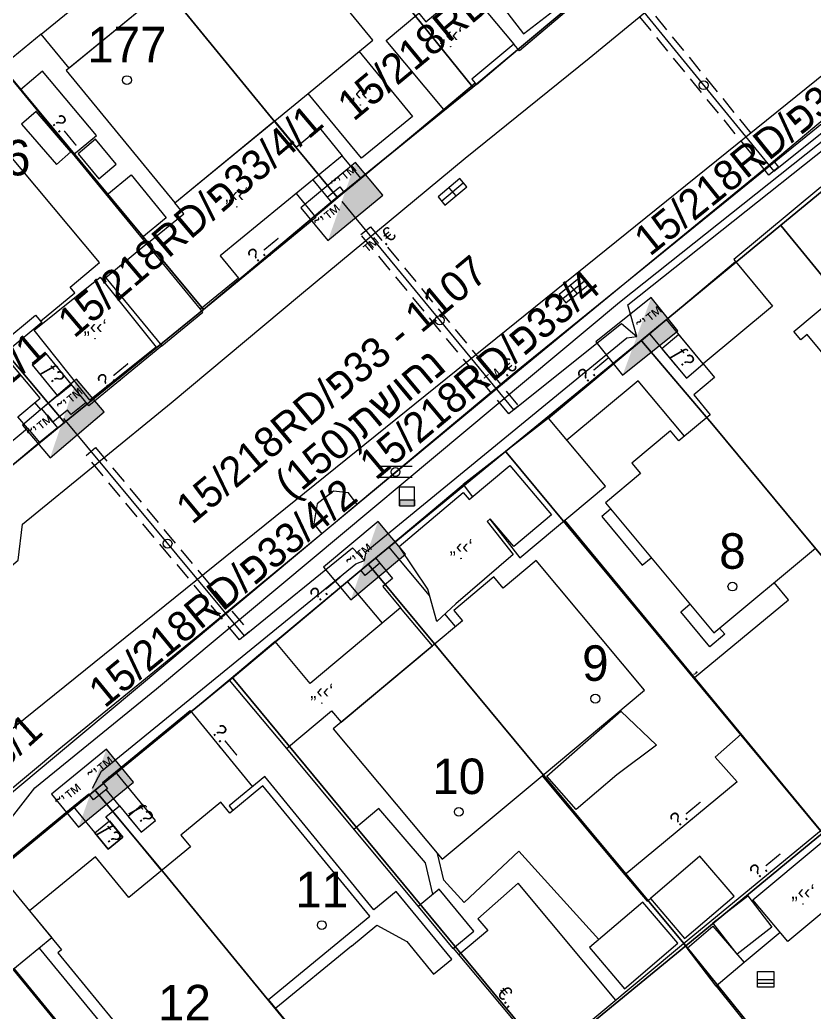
# Model space of a CAD drawing. Header units: metres. Extents: x 218299 to 220222, y 572714 to 574340.
# Drawn here: x 218871.2 to 218915.9, y 573298.8 to 573354.7 of the extents above; entities that cross this region are included whole.
import ezdxf
from ezdxf.enums import TextEntityAlignment as Align

# ---------------------------------------------------------------- set-up
doc = ezdxf.new("R2010")
doc.units = ezdxf.units.M
doc.header["$MEASUREMENT"] = 0
doc.linetypes.add('DASH15', pattern=[1.5, 1, -0.5])
for name, color, linetype in [('1601', 44, 'LANDBORDER'), ('1602', 44, 'Continuous'), ('1603', 44, 'Continuous'), ('6091', 102, 'CABLEUNDEXIST03'), ('6151', 102, 'CABLEUNDEXIST03'), ('6261', 7, 'Continuous'), ('6701', 7, 'DASH15'), ('68152', 7, 'Continuous'), ('6911', 3, 'Continuous'), ('6916', 7, 'Continuous'), ('A_POINTS', 2, 'Continuous'), ('M2200', 253, 'Continuous'), ('M2207', 253, 'Continuous'), ('M2401', 7, 'Continuous'), ('M2404', 7, 'Continuous'), ('M2407', 253, 'Continuous'), ('M2408', 253, 'Continuous'), ('M2412', 253, 'Continuous'), ('M2420', 253, 'Continuous'), ('M2601', 253, 'Continuous'), ('M2602', 253, 'Continuous'), ('M2605', 253, 'Continuous'), ('M2612', 253, 'Continuous'), ('M4903', 253, 'Continuous'), ('M5203', 253, 'Continuous'), ('M5235', 253, 'Continuous')]:
    doc.layers.add(name, color=color, linetype=linetype)
doc.styles.add('HEBTXT', font='HEBTXT')
doc.styles.add('MAVAT_HEBTXT', font='HEBTXT')
doc.linetypes.add('CABLEUNDEXIST03', pattern='A,3.5,[222,elecad.shx,S=0.01,R=0,X=0,Y=0],1.5', length=5)
doc.linetypes.add('LANDBORDER', pattern='A,6.25,[208,elecad.shx,S=0.02,R=0,X=-0.6,Y=0],12.5,[208,elecad.shx,S=0.02,R=180,X=0.6,Y=0],6.25', length=25)

# ---------------------------------------------------------------- blocks, each defined once
blk = doc.blocks.new('6261')
blk.add_lwpolyline([(-2, -1.2), (2, -1.2), (2, 1.2), (-2, 1.2)], close=True)
at = {"color": 0}
blk.add_solid([(2, 1.2), (-2, -1.2), (2, -1.2)], dxfattribs=at)
at = {"color": 0, "style": 'HEBTXT'}
blk.add_attdef('PIL_NAME', (2.689, 2.418), '', height=1.7, dxfattribs=at)
at = {"style": 'HEBTXT'}
blk.add_attdef('CAMUT_MONIM', (2.489, 0.218), '', height=1.7, dxfattribs=at)
at = {"color": 0, "style": 'HEBTXT', "flags": 1}
for tag, p in [('TYPE', (2.585, -1.773)), ('MAP_TYPE', (2.689, -3.782))]:
    blk.add_attdef(tag, p, '', height=1.7, dxfattribs=at)
blk = doc.blocks.new('6911')
at = {"layer": 'A_POINTS'}
blk.add_circle((0, 0), 0.25, dxfattribs=at)
at = {"color": 0, "style": 'HEBTXT', "flags": 1}
blk.add_attdef('CODE', (-2.918, 6.399), '', height=1.7, dxfattribs=at)
at = {"color": 0, "style": 'HEBTXT'}
for tag, p in [('PATH', (0.169, 4.708)), ('HTCH', (0.169, 2.708))]:
    blk.add_attdef(tag, text='', height=1.7, dxfattribs=at).set_placement(p, align=Align.MIDDLE_CENTER)
blk = doc.blocks.new('68152')
at = {"color": 0}
for p, q in [((0.9375, 0.3125), (-0.9375, 0.3125)), ((0.9375, -0.3125), (-0.9375, -0.3125))]:
    blk.add_line(p, q, dxfattribs=at)
at = {"layer": 'A_POINTS'}
blk.add_circle((0, 0), 0.25, dxfattribs=at)
blk = doc.blocks.new('6916')
at = {"layer": 'A_POINTS'}
blk.add_circle((0, 0), 0.25, dxfattribs=at)
at = {"color": 0, "style": 'HEBTXT'}
for tag, p in [('HTCH', (0.006, 3.527)), ('PIPE', (0.049, 1.33))]:
    blk.add_attdef(tag, text='', height=1.7, dxfattribs=at).set_placement(p, align=Align.MIDDLE_CENTER)
blk = doc.blocks.new('1603')
at = {"layer": 'A_POINTS'}
blk.add_circle((0, 0), 0.25, dxfattribs=at)
at = {"color": 0, "style": 'HEBTXT'}
blk.add_attdef('PARCEL_NUM', text='', height=2, dxfattribs=at).set_placement((0, 1), align=Align.CENTER)
at = {"color": 0, "style": 'HEBTXT', "flags": 1}
blk.add_attdef('LOT_NUM', text='', height=2, dxfattribs=at).set_placement((0, -2.5), align=Align.CENTER)
blk = doc.blocks.new('M2404')
blk.add_circle((0, 0), 0.025)
at = {"style": 'MAVAT_HEBTXT'}
blk.add_attdef('NAME', text='', height=0.8, dxfattribs=at).set_placement((0, 1.59), align=Align.MIDDLE)
blk = doc.blocks.new('M2601')
blk.add_circle((0, 0), 0.025)
at = {"style": 'MAVAT_HEBTXT'}
blk.add_attdef('NAME', text='', height=0.8, dxfattribs=at).set_placement((0, 1.59), align=Align.MIDDLE)
blk = doc.blocks.new('M2602')
blk.add_circle((0, 0), 0.025)
at = {"style": 'MAVAT_HEBTXT'}
blk.add_attdef('NAME', text='', height=0.8, dxfattribs=at).set_placement((0, 1.59), align=Align.MIDDLE)
blk = doc.blocks.new('M2605')
blk.add_circle((0, 0), 0.025)
at = {"style": 'MAVAT_HEBTXT'}
blk.add_attdef('NAME', text='', height=0.8, dxfattribs=at).set_placement((0, 1.59), align=Align.MIDDLE)
blk = doc.blocks.new('M2612')
blk.add_circle((0, 0), 0.025)
at = {"style": 'MAVAT_HEBTXT'}
blk.add_attdef('NAME', text='', height=0.8, dxfattribs=at).set_placement((0, 1.59), align=Align.MIDDLE)
blk = doc.blocks.new('M2207')
blk.add_circle((0, 0), 0.025)
at = {"style": 'MAVAT_HEBTXT'}
blk.add_attdef('NAME', text='', height=0.8, dxfattribs=at).set_placement((0, 1.59), align=Align.MIDDLE)
blk = doc.blocks.new('M2412')
blk.add_circle((0, 0), 0.025)
at = {"style": 'MAVAT_HEBTXT'}
blk.add_attdef('NAME', text='', height=0.8, dxfattribs=at).set_placement((0, 1.59), align=Align.MIDDLE)
blk = doc.blocks.new('M5203')
for points in [[(1.54, -1.47), (-1.54, -1.47), (-1.54, 1.47), (1.54, 1.47)], [(-1.54, 0), (1.54, 0)], [(1.54, 1.47), (1.54, -1.47)], [(-1.54, -0.66), (1.54, -0.66)]]:
    blk.add_lwpolyline(points)
at = {"style": 'MAVAT_HEBTXT', "flags": 1}
for tag, p in [('MARK', (0, 3.2)), ('HEIGHT', (0, -3.3)), ('NAME', (0, -5.87))]:
    blk.add_attdef(tag, text='', height=0.8, dxfattribs=at).set_placement(p, align=Align.MIDDLE)
blk = doc.blocks.new('M4903')
blk.add_lwpolyline([(-1.6, -0.59), (1.6, -0.59), (1.6, 0.62), (-1.6, 0.62)], close=True)
for points in [[(-1.57, 0), (1.57, 0)], [(0, 0.62), (0, -0.59)]]:
    blk.add_lwpolyline(points)
at = {"style": 'MAVAT_HEBTXT', "flags": 1}
for tag, p in [('MARK', (0, 1.87)), ('IL', (0, -6.97))]:
    blk.add_attdef(tag, text='', height=0.8, dxfattribs=at).set_placement(p, align=Align.MIDDLE)
at = {"style": 'MAVAT_HEBTXT'}
for tag, p in [('HEIGHT', (0, -1.84)), ('NAME', (0, -4.41))]:
    blk.add_attdef(tag, text='', height=0.8, dxfattribs=at).set_placement(p, align=Align.MIDDLE)
blk = doc.blocks.new('*U89')
at = {"linetype": 'Continuous'}
for p, q in [((-0.85, 0), (-0.85, -0.66)), ((0.85, 0), (0.85, -0.66))]:
    blk.add_line(p, q, dxfattribs=at)
blk.add_solid([(-0.85, 0), (-0.85, -0.66), (0.85, -0.66)], dxfattribs=at)
at = {"linetype": 'Continuous', "extrusion": (0, 0, -1)}
blk.add_solid([(0.85, 0), (-0.85, 0), (-0.85, -0.66)], dxfattribs=at)
blk = doc.blocks.new('M5235')
for points in [[(-0.85, 1.47), (0.85, 1.47)], [(-0.85, -0.66), (-0.85, 1.47)], [(0.85, -0.66), (0.85, 1.47)], [(-0.85, 0), (0.85, 0)], [(-0.85, -0.66), (0.85, -0.66)]]:
    blk.add_lwpolyline(points)
at = {"linetype": 'Continuous'}
blk.add_blockref('*U89', (0, 0), dxfattribs=at)
at = {"style": 'MAVAT_HEBTXT', "flags": 1}
for tag, p in [('MARK', (0, 2.72)), ('HEIGHT', (0, -1.92)), ('NAME', (0, -4.48))]:
    blk.add_attdef(tag, text='', height=0.8, dxfattribs=at).set_placement(p, align=Align.MIDDLE)
blk = doc.blocks.new('111')
at = {"layer": 'M2200'}
for points in [[(218884.988, 573360.954, 567.283), (218879.787, 573356.687, 567.353), (218873.831, 573351.801, 567.433), (218879.942, 573344.352, 567.433), (218887.457, 573350.517, 567.332), (218891.099, 573353.505, 567.283), (218884.988, 573360.954, 567.283)], [(218868.17, 573334.749, 566.983), (218869.945, 573336.237, 566.983), (218870.209, 573336.458, 566.983), (218872.093, 573338.038, 566.983), (218872.093, 573338.038, 566.983), (218872.388, 573337.687, 566.983), (218874.307, 573339.296, 566.983), (218874.047, 573339.605, 566.983), (218875.7, 573340.991, 567.058), (218869.549, 573348.328, 566.983), (218864.346, 573343.966, 570.883), (218860.707, 573348.307, 570.283), (218854.767, 573343.327, 570.283), (218864.503, 573331.714, 567.058), (218866.295, 573333.215, 567.058), (218866.295, 573333.215, 567.058), (218866.611, 573332.838, 567.058), (218866.611, 573332.838, 567.058), (218868.467, 573334.395, 567.058), (218868.467, 573334.395, 567.058)], [(218895.011, 573307.407, 566.758), (218900.629, 573312.105, 566.758), (218906.388, 573316.921, 566.758), (218900.294, 573324.209, 566.758), (218898.441, 573322.659, 566.758), (218897.912, 573323.291, 566.458), (218895.658, 573321.405, 566.533), (218896.141, 573320.828, 566.833), (218889.311, 573315.116, 566.904), (218888.871, 573314.749, 566.908)], [(218882.802, 573291.15, 567.133), (218888.352, 573295.703, 566.983), (218885.228, 573299.511, 566.983), (218890.931, 573304.19, 566.383), (218884.912, 573311.526, 566.383), (218883.053, 573310, 566.233), (218882.543, 573310.622, 565.933), (218880.276, 573308.761, 565.933), (218880.823, 573308.095, 566.233), (218877.353, 573305.249, 566.383), (218875.478, 573307.534, 566.533), (218871.766, 573304.488, 566.383), (218871.766, 573304.488, 566.383), (218873.559, 573302.302, 566.383), (218873.358, 573302.137, 566.383), (218879.522, 573294.623, 566.983), (218879.779, 573294.834, 566.983)]]:
    blk.add_polyline3d(points, close=True, dxfattribs=at)
for points in [[(218921.046, 573330.338, 570.508), (218915.559, 573336.933, 567.358), (218915.198, 573336.633, 567.358), (218914.8, 573337.112, 567.208), (218917.2, 573339.109, 567.208)], [(218916.319, 573345.229, 566.158), (218911.428, 573341.159, 566.458), (218913.611, 573338.535, 566.908), (218909.705, 573335.285, 566.908), (218910.34, 573334.521, 566.908), (218909.166, 573333.544, 566.908), (218910.098, 573332.423, 567.208), (218908.329, 573330.951, 567.208), (218907.86, 573331.515, 566.758), (218905.681, 573329.702, 566.758), (218906.17, 573329.115, 567.058), (218904.193, 573327.47, 567.058), (218910.291, 573320.14, 567.058), (218916.023, 573324.909, 570.808)]]:
    blk.add_polyline3d(points, dxfattribs=at)
at = {"layer": 'M2207'}
for points in [[(218896.931, 573357.315, 567.583), (218899.586, 573353.858, 567.283), (218902.989, 573356.515, 566.833), (218900.436, 573359.713, 566.833)], [(218879.787, 573356.687, 567.353), (218873.995, 573351.935, 567.353), (218872.425, 573353.848, 567.203), (218876.276, 573357.007, 567.203), (218875.25, 573358.256, 566.753), (218876.851, 573359.49, 566.753), (218877.871, 573358.247, 567.203), (218878.252, 573358.559, 567.203)], [(218896.196, 573356.681, 566.083), (218899.033, 573353.282, 565.933), (218896.67, 573351.31, 566.083), (218896.856, 573351.088, 566.083), (218895.087, 573349.611, 566.158), (218891.844, 573353.497, 566.158), (218893.685, 573355.033, 566.008), (218894.087, 573354.552, 566.008), (218896.015, 573356.161, 566.008), (218895.833, 573356.379, 566.008)], [(218887.457, 573350.517, 567.283), (218890.324, 573352.869, 567.283), (218893.325, 573349.212, 566.983), (218890.457, 573346.86, 566.983), (218887.457, 573350.517, 567.283)], [(218874.095, 573347.223, 566.608), (218872.136, 573349.488, 566.608), (218871.322, 573348.784, 566.608), (218873.282, 573346.519, 566.608), (218874.095, 573347.223, 566.608)], [(218879.942, 573344.352, 567.433), (218885.562, 573348.963, 567.433), (218886.772, 573347.488, 567.208), (218888.088, 573348.567, 566.683), (218889.37, 573347.005, 566.758), (218882.499, 573341.368, 567.433), (218883.524, 573340.119, 567.433), (218881.386, 573338.366, 567.508), (218878.373, 573342.039, 566.908), (218880.445, 573343.738, 567.358)], [(218876.648, 573346.53, 566.533), (218875.476, 573347.933, 566.608), (218874.498, 573347.116, 566.608), (218875.671, 573345.713, 566.533), (218876.648, 573346.53, 566.533)], [(218875.747, 573340.162, 566.608), (218878.896, 573336.225, 566.608), (218875.166, 573333.242, 566.533), (218872.017, 573337.18, 566.533), (218875.747, 573340.162, 566.608)], [(218870.209, 573336.458, 566.908), (218872.093, 573338.038, 566.908), (218872.45, 573337.612, 566.908), (218870.566, 573336.032, 566.908), (218870.209, 573336.458, 566.908)], [(218869.945, 573336.237, 566.983), (218868.17, 573334.749, 566.983), (218868.467, 573334.395, 566.983), (218866.611, 573332.838, 566.983), (218866.295, 573333.215, 566.983), (218864.899, 573332.045, 566.983), (218865.199, 573331.686, 566.983), (218862.653, 573329.552, 565.483), (218865.884, 573325.698, 565.558), (218868.461, 573327.859, 565.558), (218867.896, 573328.533, 567.058), (218871.646, 573331.677, 566.983), (218871.111, 573332.315, 566.908), (218872.357, 573333.36, 566.908)], [(218892.581, 573325.009, 566.083), (218896.187, 573328.054, 566.158), (218896.527, 573327.651, 566.158), (218898.804, 573329.574, 565.483), (218901.15, 573326.796, 565.483), (218899.029, 573325.004, 565.483), (218897.711, 573326.565, 565.483), (218897.535, 573326.416, 566.083), (218898.996, 573324.552, 565.933), (218895.778, 573321.78, 566.233), (218894.697, 573320.777, 566.383), (218894.193, 573322.607, 566.083)], [(218889.311, 573315.116, 566.758), (218894.456, 573319.419, 566.758), (218892.664, 573321.561, 566.458), (218887.569, 573317.301, 566.533), (218885.604, 573319.651, 565.633), (218883.009, 573317.481, 565.633), (218886.227, 573313.633, 565.633), (218888.772, 573315.761, 566.758)], [(218902.916, 573313.861, 566.458), (218905.058, 573315.738, 566.458), (218907.067, 573313.822, 566.158), (218904.833, 573312.149, 566.533), (218902.545, 573310.193, 566.533), (218900.888, 573312.083, 566.533)], [(218912.494, 573305.116, 569.231), (218916.346, 573308.333, 569.531), (218918.311, 573305.98, 569.606), (218914.46, 573302.763, 569.306), (218912.494, 573305.116, 569.231)], [(218909.515, 573307.569, 567.356), (218906.732, 573305.191, 567.356), (218906.732, 573305.191, 567.356), (218906.732, 573305.191, 567.356), (218908.657, 573302.939, 567.506), (218911.44, 573305.316, 567.356)], [(218871.766, 573304.488, 564.583), (218873.012, 573302.97, 564.583), (218870.832, 573301.181, 564.658), (218867.771, 573304.912, 564.658), (218869.951, 573306.7, 564.733)], [(218896.785, 573303.351, 566.383), (218894.831, 573305.715, 566.308), (218893.645, 573304.734, 566.383), (218895.598, 573302.37, 566.458), (218896.785, 573303.351, 566.383)], [(218908.274, 573302.67, 567.056), (218906.297, 573304.988, 567.056), (218903.298, 573302.429, 566.981), (218905.275, 573300.112, 566.981), (218908.274, 573302.67, 567.056)], [(218912.209, 573305.331, 569.006), (218913.573, 573303.567, 569.006), (218911.617, 573302.053, 568.931), (218910.252, 573303.817, 568.931), (218912.209, 573305.331, 569.006)], [(218912.001, 573301.582, 569.081), (218910.429, 573300.263, 568.952), (218910.429, 573300.263, 568.952), (218908.796, 573302.398, 568.631), (218908.796, 573302.398, 568.631), (218910.237, 573303.636, 568.631)]]:
    blk.add_polyline3d(points, close=True, dxfattribs=at)
at = {"layer": 'M2401'}
for points in [[(218840.972, 573301.216, 561.88), (218850.152, 573308.803, 562.18), (218864.307, 573320.381, 562.63), (218866.247, 573320.112, 562.63), (218871.134, 573324.245, 562.78), (218871.362, 573326.267, 562.855), (218879.732, 573333.097, 563.155), (218887.084, 573339.236, 563.23), (218896.294, 573346.868, 563.455), (218903.278, 573352.49, 563.68), (218908.088, 573356.461, 563.905), (218910.749, 573358.616, 563.98), (218912.756, 573358.329, 563.98), (218914.177, 573359.592, 563.974), (218917.407, 573362.322, 564.094)], [(218918.681, 573350.883, 563.884), (218913.411, 573346.465, 563.809), (218907.305, 573341.47, 563.659), (218898.617, 573334.334, 563.359), (218890.224, 573327.372, 563.209), (218889.719, 573328.022, 563.134), (218888.887, 573328.123, 563.134), (218887.966, 573327.406, 563.134), (218887.78, 573326.285, 563.134), (218888.219, 573325.72, 563.134), (218881.031, 573319.782, 562.834), (218873.409, 573313.574, 562.759), (218868.614, 573309.578, 562.609), (218860.948, 573303.337, 562.459), (218860.706, 573303.648, 562.459), (218859.71, 573303.896, 562.459), (218858.716, 573303.269, 562.384), (218858.682, 573302.058, 562.384), (218858.94, 573301.725, 562.384), (218854.084, 573297.724, 562.234), (218844.55, 573289.843, 561.934)]]:
    blk.add_polyline3d(points, dxfattribs=at)
at = {"layer": 'M2404'}
for points in [[(218840.972, 573301.216, 561.88), (218850.152, 573308.803, 562.18), (218864.307, 573320.381, 562.63), (218866.247, 573320.112, 562.63), (218871.134, 573324.245, 562.78), (218871.362, 573326.267, 562.855), (218879.732, 573333.097, 563.155), (218887.084, 573339.236, 563.23), (218896.294, 573346.868, 563.455), (218903.278, 573352.49, 563.68), (218908.088, 573356.461, 563.905), (218910.749, 573358.616, 563.98), (218912.756, 573358.329, 563.98), (218914.177, 573359.592, 563.974), (218917.407, 573362.322, 564.094)], [(218918.681, 573350.883, 563.884), (218913.411, 573346.465, 563.809), (218907.305, 573341.47, 563.659), (218898.617, 573334.334, 563.359), (218890.224, 573327.372, 563.209), (218889.719, 573328.022, 563.134), (218888.887, 573328.123, 563.134), (218887.966, 573327.406, 563.134), (218887.78, 573326.285, 563.134), (218888.219, 573325.72, 563.134), (218881.031, 573319.782, 562.834), (218873.409, 573313.574, 562.759), (218868.614, 573309.578, 562.609), (218860.948, 573303.337, 562.459), (218860.706, 573303.648, 562.459), (218859.71, 573303.896, 562.459), (218858.716, 573303.269, 562.384), (218858.682, 573302.058, 562.384), (218858.94, 573301.725, 562.384), (218854.084, 573297.724, 562.234), (218844.55, 573289.843, 561.934)]]:
    blk.add_polyline3d(points, dxfattribs=at)
at = {"layer": 'M2407'}
for points in [[(218872.425, 573353.848, 564.855), (218870.19, 573352.015, 564.855)], [(218874.249, 573347.066, 564.855), (218875.528, 573348.135, 564.855), (218872.5, 573351.759, 564.855), (218871.254, 573350.718, 564.855)], [(218876.11, 573344.798, 564.855), (218877.48, 573345.922, 564.855), (218879.462, 573343.507, 564.855), (218878.092, 573342.383, 564.855)], [(218908.641, 573331.211, 564.25), (218906.041, 573334.335, 564.377), (218902.028, 573330.996, 564.377)], [(218900.992, 573332.235, 563.327), (218896.186, 573328.5, 563.177)], [(218904.49, 573327.112, 564.377), (218903.99, 573326.696, 564.377), (218906.265, 573323.961, 564.452), (218906.766, 573324.377, 564.452)], [(218909.208, 573317.631, 564.407), (218914.509, 573322.003, 564.677), (218913.704, 573322.979, 564.677)], [(218910.624, 573320.416, 564.527), (218910.917, 573320.064, 564.527), (218910.078, 573319.367, 564.527), (218908.442, 573321.333, 564.527), (218908.948, 573321.754, 564.527)], [(218889.892, 573302.513, 563.746), (218891.328, 573303.691, 563.777), (218893.007, 573302.762, 563.927), (218894.514, 573300.925, 563.927), (218895.547, 573301.772, 563.927), (218892.417, 573305.587, 563.927), (218891.163, 573304.558, 563.777), (218885.015, 573312.052, 562.877), (218883.002, 573310.4, 562.877), (218883.218, 573310.136, 562.877)], [(218894.485, 573305.428, 564.227), (218894.072, 573307.197, 564.227), (218891.436, 573310.265, 564.227), (218890.031, 573309.083, 564.227)], [(218903.822, 573302.877, 564.511), (218899.322, 573307.864, 564.377), (218896.232, 573304.96, 564.227), (218895.1, 573306.214, 564.227), (218894.739, 573307.731, 564.227)], [(218904.788, 573299.463, 564.589), (218899.28, 573306.061, 564.377), (218897.017, 573304.041, 564.377), (218897.566, 573303.382, 564.377), (218895.936, 573302.022, 564.322)], [(218872.317, 573302.399, 563.702), (218876.382, 573297.444, 563.702)], [(218889.892, 573302.513, 564.077), (218885.632, 573299.018, 564.077)]]:
    blk.add_polyline3d(points, dxfattribs=at)
at = {"layer": 'M2408'}
for points in [[(218899.282, 573352.988, 563.655), (218896.932, 573350.998, 563.655), (218896.856, 573351.088, 563.655)], [(218879.213, 573336.294, 563.205), (218881.528, 573338.194, 563.205), (218881.472, 573338.262, 563.205)], [(218890.224, 573327.372, 563.209), (218888.219, 573325.72, 563.134)], [(218883.009, 573317.481, 562.877), (218880.871, 573315.693, 562.877)]]:
    blk.add_polyline3d(points, dxfattribs=at)
at = {"layer": 'M2412'}
for points in [[(218908.753, 573334.489, 564.377), (218909.705, 573335.285, 564.377), (218908.333, 573336.934, 563.627), (218907.375, 573336.136, 563.627)], [(218872.699, 573335.867, 564.255), (218871.917, 573335.226, 564.255), (218873.346, 573333.484, 563.13), (218874.128, 573334.125, 563.13), (218872.699, 573335.867, 564.255)], [(218878.044, 573308.921, 563.402), (218878.859, 573309.59, 563.402), (218878.134, 573310.475, 562.802), (218877.319, 573309.806, 562.802), (218878.044, 573308.921, 563.402)], [(218877.014, 573308.635, 563.252), (218876.197, 573307.965, 563.252), (218875.443, 573308.884, 562.802), (218876.26, 573309.554, 562.802), (218877.014, 573308.635, 563.252)]]:
    blk.add_polyline3d(points, close=True, dxfattribs=at)
at = {"layer": 'M2420', "linetype": 'Continuous', "lineweight": -3}
blk.add_lwpolyline([(218815, 573271.12), (218820.09, 573275.12), (218861.3, 573307.12), (218922.3, 573356.31), (218953.3, 573379.31), (218975.09, 573394.62), (219016.09, 573412.12), (219055, 573427.19), (219099.41, 573445.88), (219110.2, 573450.38), (219123.3, 573457.88), (219130.09, 573462.38), (219137.3, 573467.38), (219141.09, 573470.12), (219151.91, 573480.62), (219163.91, 573496.88), (219171.3, 573512.19), (219176.8, 573527.5), (219181.7, 573546.81)], dxfattribs=at)
at = {"layer": 'M2601'}
for points in [[(218916.318, 573309.011, 565.877), (218901.908, 573326.482, 565.877)], [(218900.629, 573312.105, 565.577), (218905.293, 573306.528, 565.577)], [(218914.03, 573303.277, 569.119), (218912.001, 573301.582, 569.066)], [(218870.898, 573301.236, 565.502), (218882.823, 573286.653, 565.352)], [(218910.429, 573300.263, 568.99), (218915.938, 573293.412, 569.14)]]:
    blk.add_polyline3d(points, dxfattribs=at)
at = {"layer": 'M2602'}
for points in [[(218887.715, 573345.648, 564.705), (218888.781, 573344.348, 564.705)], [(218888.523, 573344.663, 565.155), (218889.232, 573345.245, 565.155), (218889.486, 573344.936, 565.155)], [(218889.486, 573344.936, 564.855), (218888.781, 573344.348, 564.855)], [(218873.08, 573332.013, 564.855), (218872.463, 573332.765, 564.855)], [(218874.112, 573332.432, 564.78), (218873.903, 573332.687, 564.78), (218873.08, 573332.013, 564.78), (218873.346, 573331.689, 564.855)], [(218891.251, 573324.373, 564.677), (218891.5, 573324.074, 564.677), (218890.667, 573323.378, 564.677), (218890.417, 573323.676, 564.677)], [(218891.5, 573324.074, 563.975), (218892.208, 573323.208, 564.077), (218891.666, 573322.754, 564.077), (218892.664, 573321.561, 564.077)], [(218875.875, 573311.72, 564.227), (218876.148, 573311.387, 564.227), (218875.371, 573310.749, 564.227), (218875.098, 573311.083, 564.227)], [(218876.824, 573310.409, 563.852), (218876.073, 573311.325, 563.852)], [(218876.446, 573310.1, 564.602), (218879.19, 573306.755, 564.602)], [(218895.626, 573302.393, 564.68), (218900.835, 573296.164, 564.958)]]:
    blk.add_polyline3d(points, dxfattribs=at)
at = {"layer": 'M2605'}
for points in [[(218900.912, 573359.151, 565.3), (218903.339, 573356.285, 565.23), (218899.35, 573352.908, 565.23), (218899.033, 573353.282, 565.23)], [(218878.373, 573342.039, 564.855), (218865.458, 573357.783, 564.855)], [(218895.087, 573349.611, 564.705), (218890.435, 573345.729, 564.705), (218889.37, 573347.005, 564.705)], [(218886.774, 573344.875, 564.555), (218887.884, 573343.521, 564.555), (218881.472, 573338.262, 564.555), (218881.386, 573338.366, 564.555)], [(218878.373, 573342.039, 564.405), (218876.058, 573340.14, 564.405), (218879.213, 573336.294, 564.405), (218875.109, 573332.928, 564.405), (218872.699, 573335.867, 564.255), (218871.917, 573335.226, 564.255), (218873.343, 573333.486, 564.255), (218872.403, 573332.715, 564.255), (218872.071, 573333.12, 564.255)], [(218907.626, 573337.783, 564.377), (218911.524, 573341.043, 564.377)], [(218909.705, 573335.285, 564.377), (218907.626, 573337.783, 564.377)], [(218897.689, 573326.546, 564.139), (218899.371, 573324.36, 564.377), (218904.2, 573328.399, 564.377), (218900.992, 573332.235, 564.377), (218906.668, 573336.982, 564.377)], [(218906.668, 573336.982, 564.377), (218908.753, 573334.489, 564.377), (218909.705, 573335.285, 564.377)], [(218871.646, 573331.677, 564.405), (218872.333, 573330.858, 564.405), (218866.005, 573325.554, 564.405), (218865.884, 573325.698, 564.405)], [(218891.994, 573324.995, 563.927), (218896.186, 573328.5, 563.927), (218896.716, 573327.811, 564.002)], [(218894.292, 573322.247, 563.927), (218891.994, 573324.995, 563.927)], [(218885.604, 573319.651, 564.077), (218889.656, 573323.039, 564.077), (218891.621, 573320.689, 564.077)], [(218895.751, 573320.502, 563.927), (218895.161, 573321.207, 563.927)], [(218874.226, 573310.368, 563.252), (218876.197, 573307.965, 563.252), (218877.014, 573308.635, 563.252), (218876.067, 573309.789, 563.252), (218876.824, 573310.409, 563.252), (218878.044, 573308.921, 563.402), (218878.859, 573309.59, 563.402), (218876.614, 573312.327, 563.252), (218880.809, 573315.769, 563.252), (218884.323, 573311.485, 563.393)], [(218911.834, 573314.448, 564.902), (218910.37, 573313.146, 564.902), (218911.605, 573311.757, 564.902), (218905.293, 573306.528, 564.827), (218906.543, 573305.033, 564.827), (218906.732, 573305.191, 564.827)], [(218886.227, 573313.633, 563.927), (218889.955, 573309.175, 564.077)], [(218876.614, 573312.327, 563.252), (218876.954, 573312.606, 563.252)], [(218869.951, 573306.7, 563.252), (218869.872, 573306.796, 563.252), (218874.226, 573310.368, 563.252)], [(218889.955, 573309.175, 564.077), (218893.659, 573304.745, 564.575)], [(218916.448, 573309.119, 567.002), (218908.595, 573302.641, 567.752), (218908.595, 573302.641, 567.752), (218908.796, 573302.398, 567.752)], [(218908.595, 573302.641, 566.702), (218887.371, 573284.926, 566.252)]]:
    blk.add_polyline3d(points, dxfattribs=at)
at = {"layer": 'M2612'}
for points in [[(218890.435, 573345.729, 564.855), (218889.486, 573344.936, 564.855)], [(218888.781, 573344.348, 564.855), (218887.846, 573343.568, 564.855)], [(218906.668, 573336.982, 564.527), (218907.626, 573337.783, 564.527)], [(218874.951, 573333.121, 564.729), (218874.112, 573332.432, 564.78)], [(218873.346, 573331.689, 564.855), (218872.333, 573330.858, 564.855)], [(218889.656, 573323.039, 564.602), (218891.994, 573324.995, 564.602)], [(218875.875, 573311.72, 564.302), (218876.614, 573312.327, 564.302)], [(218874.226, 573310.368, 564.302), (218875.098, 573311.083, 564.302)]]:
    blk.add_polyline3d(points, dxfattribs=at)
at = {"layer": 'M2207'}
ref = blk.add_blockref('M2207', (218895.485, 573353.147), dxfattribs=dict(at, xscale=0.5, yscale=0.5, zscale=0.5))
ref.add_attrib('NAME', '„‹‹‘', dxfattribs={"layer": '0', "height": 0.8, "style": 'MAVAT_HEBTXT'}).set_placement((218895.485, 573353.772), align=Align.MIDDLE)
ref = blk.add_blockref('M2207', (218890.391, 573349.864), dxfattribs=dict(at, xscale=0.5, yscale=0.5, zscale=0.5))
ref.add_attrib('NAME', '„‹‹‘', dxfattribs={"layer": '0', "height": 0.8, "style": 'MAVAT_HEBTXT'}).set_placement((218890.391, 573350.489), align=Align.MIDDLE)
ref = blk.add_blockref('M2207', (218883.433, 573344.128), dxfattribs=dict(at, xscale=0.5, yscale=0.5, zscale=0.5))
ref.add_attrib('NAME', '„‹‹‘', dxfattribs={"layer": '0', "height": 0.8, "style": 'MAVAT_HEBTXT'}).set_placement((218883.433, 573344.753), align=Align.MIDDLE)
ref = blk.add_blockref('M2207', (218875.457, 573336.702), dxfattribs=dict(at, xscale=0.5, yscale=0.5, zscale=0.5))
ref.add_attrib('NAME', '„‹‹‘', dxfattribs={"layer": '0', "height": 0.8, "style": 'MAVAT_HEBTXT'}).set_placement((218875.457, 573337.327), align=Align.MIDDLE)
ref = blk.add_blockref('M2207', (218896.068, 573324.332), dxfattribs=dict(at, xscale=0.5, yscale=0.5, zscale=0.5))
ref.add_attrib('NAME', '„‹‹‘', dxfattribs={"layer": '0', "height": 0.8, "style": 'MAVAT_HEBTXT'}).set_placement((218896.068, 573324.957), align=Align.MIDDLE)
ref = blk.add_blockref('M2207', (218888.218, 573316.187), dxfattribs=dict(at, xscale=0.5, yscale=0.5, zscale=0.5))
ref.add_attrib('NAME', '„‹‹‘', dxfattribs={"layer": '0', "height": 0.8, "style": 'MAVAT_HEBTXT'}).set_placement((218888.218, 573316.812), align=Align.MIDDLE)
ref = blk.add_blockref('M2207', (218915.318, 573304.881), dxfattribs=dict(at, xscale=0.5, yscale=0.5, zscale=0.5))
ref.add_attrib('NAME', '„‹‹‘', dxfattribs={"layer": '0', "height": 0.8, "style": 'MAVAT_HEBTXT'}).set_placement((218915.318, 573305.506), align=Align.MIDDLE)
at = {"layer": 'M2404'}
ref = blk.add_blockref('M2404', (218891.101, 573342.565), dxfattribs=dict(at, xscale=0.5, yscale=0.5, zscale=0.5))
ref.add_attrib('NAME', '™.€', dxfattribs={"layer": '0', "height": 0.8, "rotation": 39.6485, "style": 'MAVAT_HEBTXT'}).set_placement((218891.452, 573342.142), align=Align.MIDDLE)
ref = blk.add_blockref('M2404', (218898.617, 573334.334), dxfattribs=dict(at, xscale=0.5, yscale=0.5, zscale=0.5))
ref.add_attrib('NAME', '™.€', dxfattribs={"layer": '0', "height": 0.8, "rotation": 39.6767, "style": 'MAVAT_HEBTXT'}).set_placement((218898.266, 573334.758), align=Align.MIDDLE)
at = {"layer": 'M2412'}
ref = blk.add_blockref('M2412', (218908.106, 573335.263), dxfattribs=dict(at, xscale=0.5, yscale=0.5, zscale=0.5))
ref.add_attrib('NAME', 'ƒ\x8e', dxfattribs={"layer": '0', "height": 0.8, "rotation": 309.9031, "style": 'MAVAT_HEBTXT'}).set_placement((218908.527, 573335.615), align=Align.MIDDLE)
ref = blk.add_blockref('M2412', (218873.346, 573333.484), dxfattribs=dict(at, xscale=0.5, yscale=0.5, zscale=0.5))
ref.add_attrib('NAME', 'ƒ\x8e', dxfattribs={"layer": '0', "height": 0.8, "rotation": 309.3635, "style": 'MAVAT_HEBTXT'}).set_placement((218873.052, 573334.686), align=Align.MIDDLE)
ref = blk.add_blockref('M2412', (218878.134, 573310.475), dxfattribs=dict(at, xscale=0.5, yscale=0.5, zscale=0.5))
ref.add_attrib('NAME', 'ƒ\x8e', dxfattribs={"layer": '0', "height": 0.8, "rotation": 309.3644, "style": 'MAVAT_HEBTXT'}).set_placement((218878.047, 573309.931), align=Align.MIDDLE)
ref = blk.add_blockref('M2412', (218875.82, 573308.424), dxfattribs=dict(at, xscale=0.5, yscale=0.5, zscale=0.5))
ref.add_attrib('NAME', 'ƒ\x8e', dxfattribs={"layer": '0', "height": 0.8, "rotation": 309.3644, "style": 'MAVAT_HEBTXT'}).set_placement((218876.245, 573308.773), align=Align.MIDDLE)
at = {"layer": 'M2601'}
ref = blk.add_blockref('M2601', (218909.113, 573317.746), dxfattribs=dict(at, xscale=0.5, yscale=0.5, zscale=0.5))
ref.add_attrib('NAME', '‚', dxfattribs={"layer": '0', "height": 0.8, "rotation": 309.5151, "style": 'MAVAT_HEBTXT'}).set_placement((218909.537, 573318.096), align=Align.MIDDLE)
at = {"layer": 'M2602'}
ref = blk.add_blockref('M2602', (218898.23, 573299.279), dxfattribs=dict(at, xscale=0.5, yscale=0.5, zscale=0.5))
ref.add_attrib('NAME', '€.‚', dxfattribs={"layer": '0', "height": 0.8, "rotation": 309.9031, "style": 'MAVAT_HEBTXT'}).set_placement((218898.652, 573299.631), align=Align.MIDDLE)
at = {"layer": 'M2605'}
ref = blk.add_blockref('M2605', (218873.433, 573348.062), dxfattribs=dict(at, xscale=0.5, yscale=0.5, zscale=0.5))
ref.add_attrib('NAME', '\x9a.—', dxfattribs={"layer": '0', "height": 0.8, "rotation": 309.3635, "style": 'MAVAT_HEBTXT'}).set_placement((218873.858, 573348.411), align=Align.MIDDLE)
ref = blk.add_blockref('M2605', (218885.303, 573341.404), dxfattribs=dict(at, xscale=0.5, yscale=0.5, zscale=0.5))
ref.add_attrib('NAME', '\x9a.—', dxfattribs={"layer": '0', "height": 0.8, "rotation": 39.3635, "style": 'MAVAT_HEBTXT'}).set_placement((218884.954, 573341.829), align=Align.MIDDLE)
ref = blk.add_blockref('M2605', (218903.878, 573334.649), dxfattribs=dict(at, xscale=0.5, yscale=0.5, zscale=0.5))
ref.add_attrib('NAME', '\x9a.—', dxfattribs={"layer": '0', "height": 0.8, "rotation": 39.9031, "style": 'MAVAT_HEBTXT'}).set_placement((218903.525, 573335.071), align=Align.MIDDLE)
ref = blk.add_blockref('M2605', (218876.838, 573334.346), dxfattribs=dict(at, xscale=0.5, yscale=0.5, zscale=0.5))
ref.add_attrib('NAME', '\x9a.—', dxfattribs={"layer": '0', "height": 0.8, "rotation": 39.3635, "style": 'MAVAT_HEBTXT'}).set_placement((218876.489, 573334.771), align=Align.MIDDLE)
ref = blk.add_blockref('M2605', (218888.805, 573322.328), dxfattribs=dict(at, xscale=0.5, yscale=0.5, zscale=0.5))
ref.add_attrib('NAME', '\x9a.—', dxfattribs={"layer": '0', "height": 0.8, "rotation": 39.9031, "style": 'MAVAT_HEBTXT'}).set_placement((218888.452, 573322.75), align=Align.MIDDLE)
ref = blk.add_blockref('M2605', (218882.48, 573313.731), dxfattribs=dict(at, xscale=0.5, yscale=0.5, zscale=0.5))
ref.add_attrib('NAME', '\x9a.—', dxfattribs={"layer": '0', "height": 0.8, "rotation": 309.3644, "style": 'MAVAT_HEBTXT'}).set_placement((218882.906, 573314.08), align=Align.MIDDLE)
ref = blk.add_blockref('M2605', (218909.074, 573309.66), dxfattribs=dict(at, xscale=0.5, yscale=0.5, zscale=0.5))
ref.add_attrib('NAME', '\x9a.—', dxfattribs={"layer": '0', "height": 0.8, "rotation": 39.6414, "style": 'MAVAT_HEBTXT'}).set_placement((218908.723, 573310.083), align=Align.MIDDLE)
ref = blk.add_blockref('M2605', (218913.565, 573306.741), dxfattribs=dict(at, xscale=0.5, yscale=0.5, zscale=0.5))
ref.add_attrib('NAME', '\x9a.—', dxfattribs={"layer": '0', "height": 0.8, "rotation": 39.5151, "style": 'MAVAT_HEBTXT'}).set_placement((218913.216, 573307.165), align=Align.MIDDLE)
at = {"layer": 'M2612'}
ref = blk.add_blockref('M2612', (218889.96, 573345.332), dxfattribs=dict(at, xscale=0.5, yscale=0.5, zscale=0.5))
ref.add_attrib('NAME', '˜’™', dxfattribs={"layer": '0', "height": 0.8, "rotation": 39.8507, "style": 'MAVAT_HEBTXT'}).set_placement((218889.608, 573345.755), align=Align.MIDDLE)
ref = blk.add_blockref('M2612', (218888.314, 573343.958), dxfattribs=dict(at, xscale=0.5, yscale=0.5, zscale=0.5))
ref.add_attrib('NAME', '˜’™', dxfattribs={"layer": '0', "height": 0.8, "rotation": 39.8507, "style": 'MAVAT_HEBTXT'}).set_placement((218888.666, 573343.536), align=Align.MIDDLE)
ref = blk.add_blockref('M2612', (218907.147, 573337.382), dxfattribs=dict(at, xscale=0.5, yscale=0.5, zscale=0.5))
ref.add_attrib('NAME', '˜’™', dxfattribs={"layer": '0', "height": 0.8, "rotation": 39.9031, "style": 'MAVAT_HEBTXT'}).set_placement((218906.794, 573337.804), align=Align.MIDDLE)
ref = blk.add_blockref('M2612', (218874.531, 573332.777), dxfattribs=dict(at, xscale=0.5, yscale=0.5, zscale=0.5))
ref.add_attrib('NAME', '˜’™', dxfattribs={"layer": '0', "height": 0.8, "rotation": 39.3635, "style": 'MAVAT_HEBTXT'}).set_placement((218874.182, 573333.202), align=Align.MIDDLE)
ref = blk.add_blockref('M2612', (218872.839, 573331.274), dxfattribs=dict(at, xscale=0.5, yscale=0.5, zscale=0.5))
ref.add_attrib('NAME', '˜’™', dxfattribs={"layer": '0', "height": 0.8, "rotation": 39.3635, "style": 'MAVAT_HEBTXT'}).set_placement((218872.49, 573331.699), align=Align.MIDDLE)
ref = blk.add_blockref('M2612', (218890.825, 573324.017), dxfattribs=dict(at, xscale=0.5, yscale=0.5, zscale=0.5))
ref.add_attrib('NAME', '˜’™', dxfattribs={"layer": '0', "height": 0.8, "rotation": 39.9031, "style": 'MAVAT_HEBTXT'}).set_placement((218890.472, 573324.439), align=Align.MIDDLE)
ref = blk.add_blockref('M2612', (218876.244, 573312.024), dxfattribs=dict(at, xscale=0.5, yscale=0.5, zscale=0.5))
ref.add_attrib('NAME', '˜’™', dxfattribs={"layer": '0', "height": 0.8, "rotation": 39.3644, "style": 'MAVAT_HEBTXT'}).set_placement((218875.896, 573312.449), align=Align.MIDDLE)
ref = blk.add_blockref('M2612', (218874.662, 573310.725), dxfattribs=dict(at, xscale=0.5, yscale=0.5, zscale=0.5))
ref.add_attrib('NAME', '˜’™', dxfattribs={"layer": '0', "height": 0.8, "rotation": 39.3644, "style": 'MAVAT_HEBTXT'}).set_placement((218874.079, 573310.925), align=Align.MIDDLE)
at = {"layer": 'M4903', "xscale": 0.5, "yscale": 0.5, "zscale": 0.5}
for p, rotation in [((218895.582, 573344.969, 563.505), 39.93818414165202), ((218902.409, 573339.466, 563.505), 39.14771950055132)]:
    blk.add_blockref('M4903', p, dxfattribs=dict(at, rotation=rotation))
at = {"layer": 'M5203', "xscale": 0.3, "yscale": 0.3, "zscale": 0.3}
blk.add_blockref('M5203', (218913.22, 573300.631, 567.191), dxfattribs=at)
at = {"layer": 'M5235', "xscale": 0.5, "yscale": 0.5, "zscale": 0.5}
blk.add_blockref('M5235', (218893.024, 573327.632, 563.177), dxfattribs=at)

msp = doc.modelspace()

# ---------------------------------------------------------------- linework, layer by layer
at = {"layer": '1601'}
for points in [[(218840.606, 573282.601), (218852.366, 573292.291), (218860.016, 573298.551), (218867.756, 573304.951), (218875.466, 573311.281), (218883.196, 573317.621), (218890.836, 573324.011), (218898.566, 573330.351), (218906.216, 573336.611), (218914.066, 573343.091), (218921.696, 573349.371), (218929.406, 573355.661), (218937.916, 573362.631), (218947.026, 573369.521), (218959.706, 573377.091), (218964.2246, 573379.4955), (218968.13, 573381.64), (218968.8731, 573381.9691), (218969.758, 573382.44), (218994.596, 573393.441), (218999.436, 573395.541), (219008.876, 573399.451), (219018.046, 573403.301), (219027.366, 573407.241)], [(219027.366, 573407.241), (219018.046, 573403.301), (219008.876, 573399.451), (218999.436, 573395.541), (218994.596, 573393.441), (218969.758, 573382.44), (218968.8731, 573381.9691), (218968.13, 573381.64), (218964.2246, 573379.4955), (218959.706, 573377.091), (218947.026, 573369.521), (218937.916, 573362.631), (218929.406, 573355.661), (218921.696, 573349.371), (218914.066, 573343.091), (218906.216, 573336.611), (218898.566, 573330.351), (218890.836, 573324.011), (218883.196, 573317.621), (218875.466, 573311.281), (218867.756, 573304.951), (218860.016, 573298.551), (218852.366, 573292.291), (218840.606, 573282.601)]]:
    msp.add_lwpolyline(points, dxfattribs=at)
at = {"layer": '1602'}
for points in [[(219027.366, 573407.241), (219018.046, 573403.301), (219008.876, 573399.451), (218999.436, 573395.541), (218994.596, 573393.441), (218969.758, 573382.44), (218968.8731, 573381.9691), (218968.13, 573381.64), (218964.2246, 573379.4955), (218959.706, 573377.091), (218947.026, 573369.521), (218937.916, 573362.631), (218929.406, 573355.661), (218921.696, 573349.371), (218914.066, 573343.091), (218906.216, 573336.611), (218898.566, 573330.351), (218890.836, 573324.011), (218883.196, 573317.621), (218875.466, 573311.281), (218867.756, 573304.951), (218860.016, 573298.551), (218852.366, 573292.291), (218840.606, 573282.601)], [(218842.56, 573306.32), (218850.6, 573312.97), (218858.2, 573319.32), (218866.02, 573325.68), (218873.74, 573331.99), (218881.57, 573338.34), (218889.08, 573344.67), (218896.73, 573350.86), (218904.59, 573357.45), (218912.41, 573363.84), (218920.59, 573370.66)]]:
    msp.add_lwpolyline(points, dxfattribs=at)
for points in [[(218900.88, 573362.12), (218904.59, 573357.45), (218896.73, 573350.86), (218880.83, 573370.56), (218888.72, 573377.11), (218895.46, 573368.8)], [(218879.77, 573356.01), (218872.96, 573364.14), (218880.83, 573370.56), (218896.73, 573350.86), (218889.08, 573344.67), (218885.22, 573349.34)], [(218885.22, 573349.34), (218889.08, 573344.67), (218881.57, 573338.34), (218865.39, 573357.83), (218872.96, 573364.14), (218879.77, 573356.01)], [(218864.32, 573343.44), (218857.58, 573351.47), (218865.39, 573357.83), (218881.57, 573338.34), (218873.74, 573331.99), (218869.72, 573336.75)], [(218869.72, 573336.75), (218873.74, 573331.99), (218866.02, 573325.68), (218849.74, 573345.13), (218857.58, 573351.47), (218864.32, 573343.44)], [(218931.186, 573337.951), (218939.466, 573327.841), (218931.776, 573321.471), (218914.1001, 573343.0494), (218914.066, 573343.091), (218921.696, 573349.371), (218921.7307, 573349.3295), (218925.706, 573344.571)], [(218914.066, 573343.091), (218914.1001, 573343.0494), (218931.776, 573321.471), (218924.126, 573315.201), (218915.766, 573325.221), (218910.286, 573331.811), (218906.2507, 573336.5701), (218906.216, 573336.611)], [(218915.766, 573325.221), (218924.126, 573315.201), (218916.416, 573308.871), (218898.6005, 573330.3095), (218898.566, 573330.351), (218906.216, 573336.611), (218906.2507, 573336.5701), (218910.286, 573331.811)], [(218898.566, 573330.351), (218898.6005, 573330.3095), (218916.416, 573308.871), (218908.716, 573302.531), (218900.426, 573312.471), (218894.936, 573319.081), (218890.8704, 573323.9696), (218890.836, 573324.011)], [(218900.426, 573312.471), (218908.716, 573302.531), (218900.966, 573296.161), (218883.2299, 573317.5801), (218883.196, 573317.621), (218890.836, 573324.011), (218890.8704, 573323.9696), (218894.936, 573319.081)], [(218883.196, 573317.621), (218883.2299, 573317.5801), (218900.966, 573296.161), (218893.216, 573289.751), (218884.976, 573299.751), (218879.516, 573306.401), (218875.5004, 573311.2395), (218875.466, 573311.281)], [(218884.976, 573299.751), (218893.216, 573289.751), (218885.486, 573283.351), (218867.7902, 573304.9094), (218867.756, 573304.951), (218875.466, 573311.281), (218875.5004, 573311.2395), (218879.516, 573306.401)], [(218916.326, 573293.101), (218908.716, 573302.531), (218916.416, 573308.871), (218933.626, 573288.261), (218925.666, 573281.621), (218921.816, 573286.461)], [(218867.756, 573304.951), (218867.7902, 573304.9094), (218885.486, 573283.351), (218877.696, 573276.961), (218869.446, 573286.981), (218863.996, 573293.631), (218860.0497, 573298.5094), (218860.016, 573298.551)], [(218921.816, 573286.461), (218925.666, 573281.621), (218918.246, 573275.391), (218900.966, 573296.161), (218908.716, 573302.531), (218916.326, 573293.101)]]:
    msp.add_lwpolyline(points, close=True, dxfattribs=at)
at = {"layer": '6091'}
msp.add_lwpolyline([(218833.8178, 573280.2444), (218873.1636, 573313.1623), (218899.0555, 573334.7826), (218924.582, 573355.471), (218935.5452, 573364.3344), (218960.5161, 573380.8489), (218984.5982, 573394.2208), (218989.7178, 573385.2455), (218989.8015, 573385.1271), (218989.59, 573385.1218), (218989.5905, 573384.8318), (218989.9657, 573384.8336), (218989.9654, 573384.8755)], dxfattribs=at)
at = {"layer": '6151'}
for points in [[(218859.7538, 573298.8254), (218859.7411, 573299.8704), (218869.2175, 573307.7788), (218872.0595, 573311.4111), (218878.9086, 573316.9938), (218904.9888, 573338.7573), (218922.4537, 573352.624), (218938.6922, 573365.7629), (218949.5992, 573372.967), (218961.5805, 573380.7413), (218984.2268, 573393.5259), (218988.8435, 573386.1933), (218989.6482, 573385.2455), (218989.6529, 573385.2108), (218989.4816, 573385.2094), (218989.4756, 573384.7551), (218989.8276, 573384.7551), (218989.8254, 573384.8755)], [(218905.9691, 573336.8372), (218905.4485, 573338.6115), (218922.7039, 573352.3119), (218938.9309, 573365.4415), (218949.6727, 573372.7484), (218959.1144, 573378.7108), (218961.7858, 573380.3978), (218984.0914, 573392.9902), (218988.5481, 573385.9116), (218989.5023, 573385.2455), (218989.5071, 573384.7711), (218989.7567, 573384.7738), (218989.7554, 573384.8755)], [(218904.4254, 573357.4795), (218913.676, 573346.1377), (218919.7683, 573350.99), (218921.5243, 573349.4124)], [(218889.3451, 573344.4297), (218899.0192, 573332.6912), (218905.0938, 573337.5663), (218905.9691, 573336.8372)], [(218890.6268, 573324.213), (218890.7273, 573324.7182), (218905.41, 573336.7532), (218905.9691, 573336.8372)], [(218873.6712, 573332.2104), (218883.8592, 573319.9835), (218889.9608, 573324.9298), (218890.6268, 573324.213)], [(218875.309, 573311.4006), (218875.8251, 573312.3524), (218890.1459, 573324.0259), (218890.6268, 573324.213)]]:
    msp.add_lwpolyline(points, dxfattribs=at)
at = {"layer": '6701'}
for points in [[(218913.947, 573346.359), (218913.405, 573345.917), (218905.515, 573355.59), (218906.058, 573356.032)], [(218899.289, 573332.914), (218898.749, 573332.469), (218890.428, 573342.565), (218890.968, 573343.01)], [(218884.128, 573320.208), (218883.59, 573319.759), (218874.947, 573330.133), (218875.485, 573330.581)]]:
    msp.add_lwpolyline(points, close=True, dxfattribs=at)

# ---------------------------------------------------------------- block references
msp.add_blockref('111', (0, 0))
at = {"layer": '1603'}
for p, values in [((218877.25, 573351.2615), {'PARCEL_NUM': '177'}), ((218869.5841, 573344.8968), {'PARCEL_NUM': '176'}), ((218911.3471, 573322.7522), {'PARCEL_NUM': '8'}), ((218903.6279, 573316.4425), {'PARCEL_NUM': '9'}), ((218895.9386, 573310.0685), {'PARCEL_NUM': '10'}), ((218888.2237, 573303.6915), {'PARCEL_NUM': '11'}), ((218880.4893, 573297.3268), {'PARCEL_NUM': '12'})]:
    msp.add_blockref('1603', p, dxfattribs=at).add_auto_attribs(values)
at = {"layer": '6261'}
ref = msp.add_blockref('6261', (218889.3451, 573344.4297), dxfattribs=dict(at, rotation=39.5599999999878))
ref.add_attrib('PIL_NAME', '15/218RD/פ33/3/1', (218890.0113, 573348.9001), dxfattribs={"layer": '0', "color": 0, "height": 1.7, "rotation": 39.56, "style": 'HEBTXT'})
ref = msp.add_blockref('6261', (218905.9691, 573336.8372), dxfattribs=dict(at, rotation=38.79999999998802))
ref.add_attrib('PIL_NAME', '15/218RD/פ33/3', (218906.6945, 573341.2983), dxfattribs={"layer": '0', "color": 0, "height": 1.7, "rotation": 38.8, "style": 'HEBTXT'})
ref = msp.add_blockref('6261', (218873.6712, 573332.2104), dxfattribs=dict(at, rotation=40.33999999998755))
ref.add_attrib('PIL_NAME', '15/218RD/פ33/4/1', (218874.2765, 573336.6894), dxfattribs={"layer": '0', "color": 0, "height": 1.7, "rotation": 40.34, "style": 'HEBTXT'})
ref = msp.add_blockref('6261', (218890.6268, 573324.213), dxfattribs=dict(at, rotation=39.97999999998766))
ref.add_attrib('PIL_NAME', '15/218RD/פ33/4', (218891.2602, 573328.6881), dxfattribs={"layer": '0', "color": 0, "height": 1.7, "rotation": 39.98, "style": 'HEBTXT'})
ref = msp.add_blockref('6261', (218858.0302, 573319.4547), dxfattribs=dict(at, rotation=40.16999999998761))
ref.add_attrib('PIL_NAME', '15/218RD/פ33/1/1', (218858.6487, 573323.9319), dxfattribs={"layer": '0', "color": 0, "height": 1.7, "rotation": 40.17, "style": 'HEBTXT'})
ref = msp.add_blockref('6261', (218875.309, 573311.4006), dxfattribs=dict(at, rotation=39.32999999998786))
ref.add_attrib('PIL_NAME', '15/218RD/פ33/4/2', (218875.9931, 573315.8683), dxfattribs={"layer": '0', "color": 0, "height": 1.7, "rotation": 39.33, "style": 'HEBTXT'})
ref = msp.add_blockref('6261', (218859.7538, 573298.8254), dxfattribs=dict(at, rotation=42.00999999998703))
ref.add_attrib('PIL_NAME', '15/218RD/פ33/1', (218860.2283, 573303.3202), dxfattribs={"layer": '0', "color": 0, "height": 1.7, "rotation": 42.01, "style": 'HEBTXT'})
at = {"layer": '68152'}
msp.add_blockref('68152', (218892.3764, 573329.2054), dxfattribs=at)
at = {"layer": '6911'}
ref = msp.add_blockref('6911', (218892.3764, 573329.2054), dxfattribs=dict(at, rotation=39.8626))
ref.add_attrib('PATH', '15/218RD/פ33 - 1107', dxfattribs={"layer": '0', "color": 0, "height": 1.7, "rotation": 39.8626, "style": 'HEBTXT'}).set_placement((218888.7661, 573333.8578), align=Align.MIDDLE_CENTER)
ref.add_attrib('HTCH', '(150)תשוחנ', dxfattribs={"layer": '0', "color": 0, "height": 1.7, "rotation": 39.8626, "style": 'HEBTXT'}).set_placement((218890.3685, 573331.9388), align=Align.MIDDLE_CENTER)
at = {"layer": '6916'}
for p, rotation in [((218909.7305, 573350.9754), 309.1996), ((218894.8585, 573337.7395), 309.4949), ((218879.5382, 573325.1695), 309.8018)]:
    msp.add_blockref('6916', p, dxfattribs=dict(at, rotation=rotation))

doc.saveas('drawing.dxf')
